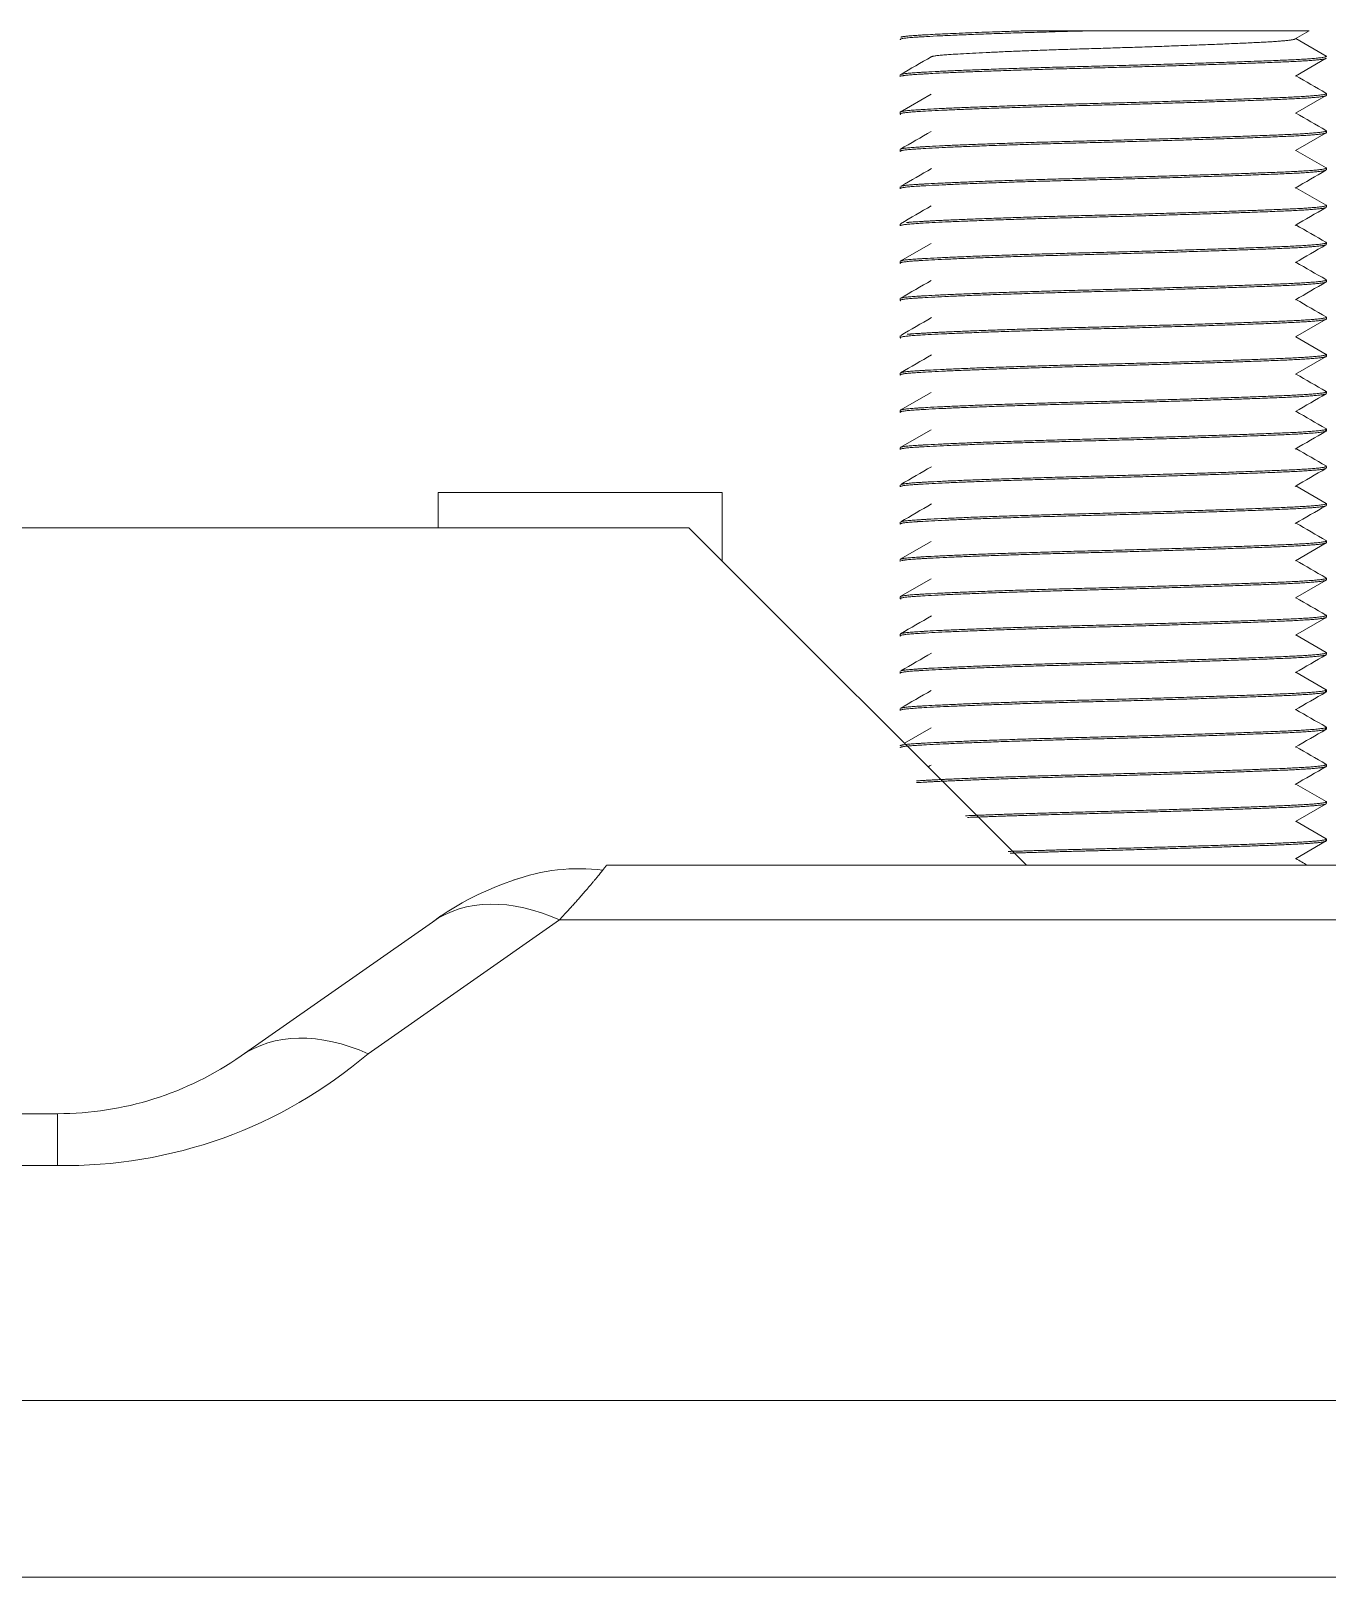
# Model space of a CAD drawing. Header units: millimetres. Extents: x 113490 to 142599, y -20467 to 115.
# Drawn here: x 127012.07 to 127048.56, y -6159.73 to -6116.18 of the extents above; entities that cross this region are included whole.
import ezdxf

# ---------------------------------------------------------------- set-up
doc = ezdxf.new("R2010")
doc.units = ezdxf.units.MM
doc.layers.add('DV1_0', color=7, linetype='Continuous')

msp = doc.modelspace()

# ---------------------------------------------------------------- linework, layer by layer
at = {"layer": 'DV1_0', "color": 7, "linetype": 'Continuous', "lineweight": 15}
for p, q in [((127039.999, -6116.18), (127041.764, -6116.18)), ((127048.056, -6116.18), (127041.764, -6116.18)), ((127047.67, -6116.404), (127048.056, -6116.181)), ((127048.54, -6116.888), (127047.687, -6116.394)), ((127047.675, -6117.451), (127048.542, -6116.949)), ((127036.545, -6117.421), (127036.545, -6117.471)), ((127037.414, -6117.963), (127036.547, -6118.465)), ((127047.676, -6118.5), (127048.543, -6117.998)), ((127048.545, -6117.996), (127048.545, -6117.946)), ((127036.545, -6118.471), (127036.545, -6118.521)), ((127047.674, -6119.552), (127048.541, -6119.051)), ((127048.545, -6119.046), (127048.545, -6118.996)), ((127036.545, -6119.521), (127036.545, -6119.571)), ((127048.542, -6120.039), (127047.687, -6119.544)), ((127048.545, -6120.096), (127048.545, -6120.046)), ((127036.545, -6120.571), (127036.545, -6120.621)), ((127048.542, -6121.089), (127047.687, -6120.595)), ((127048.545, -6121.146), (127048.545, -6121.096)), ((127036.545, -6121.621), (127036.545, -6121.671)), ((127037.414, -6122.164), (127036.547, -6122.665)), ((127048.545, -6122.196), (127048.545, -6122.146)), ((127036.545, -6122.671), (127036.545, -6122.721)), ((127048.545, -6123.246), (127048.545, -6123.196)), ((127036.545, -6123.721), (127036.545, -6123.771)), ((127047.676, -6124.8), (127048.543, -6124.299)), ((127048.545, -6124.296), (127048.545, -6124.246)), ((127036.545, -6124.771), (127036.545, -6124.821)), ((127048.543, -6125.29), (127047.686, -6124.794)), ((127047.676, -6125.85), (127048.543, -6125.349)), ((127048.545, -6125.346), (127048.545, -6125.296)), ((127036.545, -6125.821), (127036.545, -6125.871)), ((127037.414, -6126.363), (127036.547, -6126.864)), ((127048.545, -6126.396), (127048.545, -6126.346)), ((127036.545, -6126.871), (127036.545, -6126.921)), ((127037.416, -6127.412), (127036.548, -6127.913)), ((127048.545, -6127.446), (127048.545, -6127.396)), ((127036.545, -6127.921), (127036.545, -6127.971)), ((127048.545, -6128.496), (127048.545, -6128.446)), ((127023.536, -6129.18), (127031.536, -6129.18)), ((127023.536, -6129.18), (127023.536, -6130.18)), ((127031.536, -6131.117), (127031.536, -6129.18)), ((127036.545, -6128.971), (127036.545, -6129.021)), ((127048.543, -6129.49), (127047.686, -6128.995)), ((127048.545, -6129.546), (127048.545, -6129.496)), ((127036.545, -6130.021), (127036.545, -6130.071)), ((127030.598, -6130.18), (126036.692, -6130.18)), ((127040.098, -6139.68), (127030.598, -6130.18)), ((127037.416, -6130.562), (127036.549, -6131.063)), ((127047.673, -6131.102), (127048.541, -6130.601)), ((127048.545, -6130.596), (127048.545, -6130.546)), ((127036.545, -6131.071), (127036.545, -6131.121)), ((127037.414, -6131.613), (127036.547, -6132.114)), ((127047.676, -6132.15), (127048.543, -6131.648)), ((127048.545, -6131.646), (127048.545, -6131.596)), ((127036.545, -6132.121), (127036.545, -6132.171)), ((127048.545, -6132.696), (127048.545, -6132.646)), ((127047.676, -6133.2), (127048.542, -6132.699)), ((127036.545, -6133.171), (127036.545, -6133.221)), ((127048.543, -6133.69), (127047.686, -6133.194)), ((127048.545, -6133.746), (127048.545, -6133.696)), ((127036.545, -6134.221), (127036.545, -6134.271)), ((127048.54, -6134.738), (127047.687, -6134.244)), ((127048.545, -6134.796), (127048.545, -6134.746)), ((127036.545, -6135.271), (127036.545, -6135.321)), ((127037.414, -6135.813), (127036.665, -6136.246)), ((127048.545, -6135.846), (127048.545, -6135.796)), ((127048.545, -6136.896), (127048.545, -6136.846)), ((127048.542, -6137.889), (127047.687, -6137.395)), ((127048.545, -6137.946), (127048.545, -6137.896)), ((127047.674, -6138.452), (127048.542, -6137.95)), ((127048.542, -6138.939), (127047.687, -6138.444)), ((127047.676, -6139.5), (127048.543, -6138.998)), ((127048.545, -6138.996), (127048.545, -6138.946)), ((127127.261, -6139.68), (127028.28, -6139.68)), ((127017.986, -6145.052), (127023.373, -6141.28)), ((127023.373, -6141.28), (127023.615, -6141.11)), ((126888.499, -6146.68), (127012.824, -6146.68))]:
    msp.add_line(p, q, dxfattribs=at)
at = {"layer": 'DV1_0', "color": 7, "linetype": 'Continuous', "lineweight": 20}
for p, q in [((127021.566, -6144.99), (127026.953, -6141.218)), ((127127.261, -6141.218), (127026.953, -6141.218)), ((127012.824, -6148.141), (127012.824, -6146.68)), ((126888.499, -6148.141), (127012.824, -6148.141)), ((125975.641, -6154.758), (127090.881, -6154.758)), ((125975.641, -6159.733), (127090.881, -6159.733))]:
    msp.add_line(p, q, dxfattribs=at)
at = {"layer": 'DV1_0', "color": 7, "linetype": 'Continuous', "lineweight": 15}
for centre, radius, start, end in [((127028.28, -6147.993), 8.314, 106.6176, 125), ((127027.495, -6145.142), 5.363, 82.7832, 110.0896), ((127012.824, -6137.68), 9, 270, 305)]:
    msp.add_arc(centre, radius, start, end, dxfattribs=at)
at = {"layer": 'DV1_0', "color": 7, "linetype": 'Continuous', "lineweight": 20}
msp.add_arc((127013.027, -6135.005), 13.138, 269.1114, 310.5333, dxfattribs=at)
at = {"layer": 'DV1_0', "color": 7, "linetype": 'Continuous', "lineweight": 15}
for centre in [(127026.953, -6146.393), (127021.566, -6150.165)]:
    msp.add_ellipse(centre, major_axis=(3.58, -5.113), ratio=0.647809, start_param=2.317343, end_param=3.141593, dxfattribs=at)
for points, weights, knots in [([(127036.557, -6116.43), (127036.468, -6116.39), (127037.002, -6116.355), (127038.329, -6116.267), (127041.764, -6116.18)], [0.934054680659, 0.941367301959, 1, 0.866025403784, 1], [0.993465271, 0.993465271, 0.993465271, 0.995454545, 0.995454545, 1, 1, 1]), ([(127036.564, -6116.355), (127036.641, -6116.328), (127037.002, -6116.305), (127037.893, -6116.246), (127039.999, -6116.18)], [0.943539393351, 0.959567449469, 1, 0.90591222949, 0.943976505854], [0.995551337, 0.995551337, 0.995551337, 0.996888464, 0.996888464, 1, 1, 1]), ([(127037.419, -6116.91), (127037.468, -6116.88), (127037.802, -6116.855), (127038.938, -6116.767), (127041.877, -6116.68), (127044.816, -6116.592), (127046.619, -6116.505), (127047.575, -6116.458), (127047.669, -6116.405)], [0.94124261157, 0.956492467926, 1, 0.866025403784, 1, 0.866025403784, 1, 0.924204716373, 0.934170840989], [0.98129043, 0.98129043, 0.98129043, 0.9827477, 0.9827477, 0.98723513, 0.98723513, 0.99172257, 0.99172257, 0.9942613, 0.9942613, 0.9942613]), ([(127036.553, -6117.41), (127036.606, -6117.381), (127037.002, -6117.355), (127038.329, -6117.267), (127041.764, -6117.18), (127045.199, -6117.092), (127047.306, -6117.005), (127048.692, -6116.947), (127048.529, -6116.882)], [0.940761018319, 0.955795124554, 1, 0.866025403784, 1, 0.866025403784, 1, 0.907682754736, 0.942590729982], [0.96884289, 0.96884289, 0.96884289, 0.97030477, 0.97030477, 0.97473539, 0.97473539, 0.979166, 0.979166, 0.98221899, 0.98221899, 0.98221899]), ([(127036.58, -6117.451), (127036.673, -6117.426), (127037.002, -6117.405), (127038.329, -6117.317), (127041.764, -6117.23), (127045.199, -6117.142), (127047.306, -6117.055), (127048.468, -6117.006), (127048.54, -6116.951)], [0.946469933917, 0.963037085539, 1, 0.866025403784, 1, 0.866025403784, 1, 0.921425778153, 0.935016914714], [0.96692775, 0.96692775, 0.96692775, 0.96818182, 0.96818182, 0.97272727, 0.97272727, 0.97727273, 0.97727273, 0.97993857, 0.97993857, 0.97993857]), ([(127036.559, -6118.531), (127036.462, -6118.49), (127037.002, -6118.455), (127038.329, -6118.367), (127041.764, -6118.28), (127045.199, -6118.192), (127047.306, -6118.105), (127048.481, -6118.056), (127048.542, -6118)], [0.933910759492, 0.940768889885, 1, 0.866025403784, 1, 0.866025403784, 1, 0.92065327699, 0.935293065308], [0.93889951, 0.93889951, 0.93889951, 0.94090909, 0.94090909, 0.94545455, 0.94545455, 0.95, 0.95, 0.95269205, 0.95269205, 0.95269205]), ([(127036.548, -6118.463), (127036.585, -6118.432), (127037.002, -6118.405), (127038.329, -6118.317), (127041.764, -6118.23), (127045.199, -6118.142), (127047.306, -6118.055), (127048.688, -6117.997), (127048.53, -6117.932)], [0.939349105633, 0.953615094139, 1, 0.866025403784, 1, 0.866025403784, 1, 0.907909508112, 0.942420012767], [0.9421871, 0.9421871, 0.9421871, 0.94372108, 0.94372108, 0.9481517, 0.9481517, 0.95258231, 0.95258231, 0.95562779, 0.95562779, 0.95562779]), ([(127036.552, -6119.578), (127036.487, -6119.539), (127037.002, -6119.505), (127038.329, -6119.417), (127041.764, -6119.33), (127045.199, -6119.242), (127047.306, -6119.155), (127048.457, -6119.107), (127048.539, -6119.052)], [0.93460906882, 0.943353703163, 1, 0.866025403784, 1, 0.866025403784, 1, 0.92211291563, 0.934786252161], [0.91171448, 0.91171448, 0.91171448, 0.91363636, 0.91363636, 0.91818182, 0.91818182, 0.92272727, 0.92272727, 0.92536981, 0.92536981, 0.92536981]), ([(127036.555, -6119.509), (127036.615, -6119.48), (127037.002, -6119.455), (127038.329, -6119.367), (127041.764, -6119.28), (127045.199, -6119.192), (127047.306, -6119.105), (127048.612, -6119.05), (127048.541, -6118.989)], [0.941454400146, 0.956792663151, 1, 0.866025403784, 1, 0.866025403784, 1, 0.912547273733, 0.939265137228], [0.9157085, 0.9157085, 0.9157085, 0.91713739, 0.91713739, 0.921568, 0.921568, 0.92599862, 0.92599862, 0.92889073, 0.92889073, 0.92889073]), ([(127036.565, -6120.555), (127036.641, -6120.528), (127037.002, -6120.505), (127038.329, -6120.417), (127041.764, -6120.33), (127045.199, -6120.242), (127047.306, -6120.155), (127048.615, -6120.1), (127048.541, -6120.038)], [0.943575641735, 0.959613130463, 1, 0.866025403784, 1, 0.866025403784, 1, 0.91235582169, 0.939382666225], [0.88921808, 0.88921808, 0.88921808, 0.89055369, 0.89055369, 0.89498431, 0.89498431, 0.89941493, 0.89941493, 0.90231337, 0.90231337, 0.90231337]), ([(127036.547, -6120.624), (127036.51, -6120.587), (127037.002, -6120.555), (127038.329, -6120.467), (127041.764, -6120.38), (127045.199, -6120.292), (127047.306, -6120.205), (127048.412, -6120.159), (127048.532, -6120.106)], [0.935417002949, 0.945703550235, 1, 0.866025403784, 1, 0.866025403784, 1, 0.924933182187, 0.933987194677], [0.88452148, 0.88452148, 0.88452148, 0.88636364, 0.88636364, 0.89090909, 0.89090909, 0.89545455, 0.89545455, 0.89800139, 0.89800139, 0.89800139]), ([(127036.547, -6121.674), (127036.514, -6121.637), (127037.002, -6121.605), (127038.329, -6121.517), (127041.764, -6121.43), (127045.199, -6121.342), (127047.306, -6121.255), (127048.392, -6121.21), (127048.527, -6121.158)], [0.935577878444, 0.946121258119, 1, 0.866025403784, 1, 0.866025403784, 1, 0.92618059583, 0.933709515685], [0.85726293, 0.85726293, 0.85726293, 0.85909091, 0.85909091, 0.86363636, 0.86363636, 0.86818182, 0.86818182, 0.87068634, 0.87068634, 0.87068634]), ([(127036.72, -6121.578), (127036.829, -6121.566), (127037.002, -6121.555), (127038.329, -6121.467), (127041.764, -6121.38), (127045.199, -6121.292), (127047.306, -6121.205), (127048.679, -6121.148), (127048.532, -6121.083)], [0.966249640815, 0.980198004008, 1, 0.866025403784, 1, 0.866025403784, 1, 0.908463633632, 0.942009284371], [0.86331514, 0.86331514, 0.86331514, 0.86397, 0.86397, 0.86840062, 0.86840062, 0.87283123, 0.87283123, 0.87585839, 0.87585839, 0.87585839]), ([(127036.55, -6122.727), (127036.492, -6122.688), (127037.002, -6122.655), (127038.329, -6122.567), (127041.764, -6122.48), (127045.199, -6122.392), (127047.306, -6122.305), (127048.407, -6122.259), (127048.531, -6122.206)], [0.934768545125, 0.943857940206, 1, 0.866025403784, 1, 0.866025403784, 1, 0.925238167009, 0.933915013142], [0.82991341, 0.82991341, 0.82991341, 0.83181818, 0.83181818, 0.83636364, 0.83636364, 0.84090909, 0.84090909, 0.84344559, 0.84344559, 0.84344559]), ([(127036.548, -6122.664), (127036.585, -6122.632), (127037.002, -6122.605), (127038.329, -6122.517), (127041.764, -6122.43), (127045.199, -6122.342), (127047.306, -6122.255), (127048.699, -6122.197), (127048.528, -6122.131)], [0.93930895393, 0.953549715117, 1, 0.866025403784, 1, 0.866025403784, 1, 0.907274261859, 0.94290214831], [0.83585017, 0.83585017, 0.83585017, 0.83738631, 0.83738631, 0.84181693, 0.84181693, 0.84624754, 0.84624754, 0.84931403, 0.84931403, 0.84931403]), ([(127036.559, -6123.781), (127036.462, -6123.74), (127037.002, -6123.705), (127038.329, -6123.617), (127041.764, -6123.53), (127045.199, -6123.442), (127047.306, -6123.355), (127048.443, -6123.307), (127048.537, -6123.253)], [0.93390975756, 0.940764562018, 1, 0.866025403784, 1, 0.866025403784, 1, 0.922984539313, 0.934513942389], [0.80253573, 0.80253573, 0.80253573, 0.80454545, 0.80454545, 0.80909091, 0.80909091, 0.81363636, 0.81363636, 0.81624932, 0.81624932, 0.81624932]), ([(127036.553, -6123.711), (127036.605, -6123.681), (127037.002, -6123.655), (127038.329, -6123.567), (127041.764, -6123.48), (127045.199, -6123.392), (127047.306, -6123.305), (127048.629, -6123.25), (127048.54, -6123.187)], [0.940729560589, 0.955748829838, 1, 0.866025403784, 1, 0.866025403784, 1, 0.911503475613, 0.939919187572], [0.80933921, 0.80933921, 0.80933921, 0.81080262, 0.81080262, 0.81523323, 0.81523323, 0.81966385, 0.81966385, 0.82259048, 0.82259048, 0.82259048]), ([(127036.562, -6124.833), (127036.453, -6124.791), (127037.002, -6124.755), (127038.329, -6124.667), (127041.764, -6124.58), (127045.199, -6124.492), (127047.306, -6124.405), (127048.474, -6124.356), (127048.541, -6124.3)], [0.933700019724, 0.939798095358, 1, 0.866025403784, 1, 0.866025403784, 1, 0.921036867031, 0.935153714064], [0.77523021, 0.77523021, 0.77523021, 0.77727273, 0.77727273, 0.78181818, 0.78181818, 0.78636364, 0.78636364, 0.78904268, 0.78904268, 0.78904268]), ([(127036.745, -6124.726), (127036.848, -6124.715), (127037.002, -6124.705), (127038.329, -6124.617), (127041.764, -6124.53), (127045.199, -6124.442), (127047.306, -6124.355), (127048.605, -6124.301), (127048.542, -6124.239)], [0.969334210237, 0.982338959679, 1, 0.866025403784, 1, 0.866025403784, 1, 0.912970810943, 0.939009023645], [0.78363486, 0.78363486, 0.78363486, 0.78421893, 0.78421893, 0.78864954, 0.78864954, 0.79308016, 0.79308016, 0.79595826, 0.79595826, 0.79595826]), ([(127036.56, -6125.807), (127036.629, -6125.779), (127037.002, -6125.755), (127038.329, -6125.667), (127041.764, -6125.58), (127045.199, -6125.492), (127047.306, -6125.405), (127048.663, -6125.348), (127048.535, -6125.284)], [0.942580918485, 0.958329672037, 1, 0.866025403784, 1, 0.866025403784, 1, 0.909439909267, 0.941307954393], [0.75625717, 0.75625717, 0.75625717, 0.75763523, 0.75763523, 0.76206585, 0.76206585, 0.76649646, 0.76649646, 0.76949134, 0.76949134, 0.76949134]), ([(127036.557, -6125.88), (127036.468, -6125.84), (127037.002, -6125.805), (127038.329, -6125.717), (127041.764, -6125.63), (127045.199, -6125.542), (127047.306, -6125.455), (127048.478, -6125.406), (127048.541, -6125.35)], [0.934051770002, 0.941355624956, 1, 0.866025403784, 1, 0.866025403784, 1, 0.920807291095, 0.935236586971], [0.74801033, 0.74801033, 0.74801033, 0.75, 0.75, 0.75454545, 0.75454545, 0.75909091, 0.75909091, 0.76177774, 0.76177774, 0.76177774]), ([(127036.55, -6126.927), (127036.494, -6126.888), (127037.002, -6126.855), (127038.329, -6126.767), (127041.764, -6126.68), (127045.199, -6126.592), (127047.306, -6126.505), (127048.445, -6126.457), (127048.537, -6126.403)], [0.934839138405, 0.944073807042, 1, 0.866025403784, 1, 0.866025403784, 1, 0.922874719936, 0.934547002887], [0.72082982, 0.72082982, 0.72082982, 0.72272727, 0.72272727, 0.72727273, 0.72727273, 0.73181818, 0.73181818, 0.73443487, 0.73443487, 0.73443487]), ([(127036.549, -6126.863), (127036.588, -6126.832), (127037.002, -6126.805), (127038.329, -6126.717), (127041.764, -6126.63), (127045.199, -6126.542), (127047.306, -6126.455), (127048.703, -6126.397), (127048.527, -6126.331)], [0.939523839461, 0.953897229977, 1, 0.866025403784, 1, 0.866025403784, 1, 0.907043390267, 0.943080358976], [0.7295269, 0.7295269, 0.7295269, 0.73105154, 0.73105154, 0.73548216, 0.73548216, 0.73991277, 0.73991277, 0.7429869, 0.7429869, 0.7429869]), ([(127036.547, -6127.974), (127036.513, -6127.937), (127037.002, -6127.905), (127038.329, -6127.817), (127041.764, -6127.73), (127045.199, -6127.642), (127047.306, -6127.555), (127048.782, -6127.493), (127048.506, -6127.425)], [0.93554962901, 0.946048878214, 1, 0.866025403784, 1, 0.866025403784, 1, 0.90228664106, 0.947106281435], [0.69362411, 0.69362411, 0.69362411, 0.69545455, 0.69545455, 0.7, 0.7, 0.70454545, 0.70454545, 0.70786065, 0.70786065, 0.70786065]), ([(127036.55, -6127.912), (127036.596, -6127.881), (127037.002, -6127.855), (127038.329, -6127.767), (127041.764, -6127.68), (127045.199, -6127.592), (127047.306, -6127.505), (127048.65, -6127.449), (127048.537, -6127.386)], [0.940098088368, 0.954798727138, 1, 0.866025403784, 1, 0.866025403784, 1, 0.910256466836, 0.940743215714], [0.70297302, 0.70297302, 0.70297302, 0.70446785, 0.70446785, 0.70889846, 0.70889846, 0.71332908, 0.71332908, 0.71629695, 0.71629695, 0.71629695]), ([(127036.547, -6129.024), (127036.511, -6128.987), (127037.002, -6128.955), (127038.329, -6128.867), (127041.764, -6128.78), (127045.199, -6128.692), (127047.306, -6128.605), (127048.393, -6128.559), (127048.528, -6128.507)], [0.935451846914, 0.945795179535, 1, 0.866025403784, 1, 0.866025403784, 1, 0.926121506688, 0.933721620936], [0.66634277, 0.66634277, 0.66634277, 0.66818182, 0.66818182, 0.67272727, 0.67272727, 0.67727273, 0.67727273, 0.67977926, 0.67977926, 0.67977926]), ([(127036.561, -6128.957), (127036.633, -6128.929), (127037.002, -6128.905), (127038.329, -6128.817), (127041.764, -6128.73), (127045.199, -6128.642), (127047.306, -6128.555), (127048.601, -6128.501), (127048.542, -6128.44)], [0.94284236783, 0.958673231164, 1, 0.866025403784, 1, 0.866025403784, 1, 0.913243912617, 0.938846718795], [0.67651746, 0.67651746, 0.67651746, 0.67788416, 0.67788416, 0.68231477, 0.68231477, 0.68674539, 0.68674539, 0.68961446, 0.68961446, 0.68961446]), ([(127036.553, -6130.078), (127036.483, -6130.039), (127037.002, -6130.005), (127038.329, -6129.917), (127041.764, -6129.83), (127045.199, -6129.742), (127047.306, -6129.655), (127048.416, -6129.609), (127048.532, -6129.556)], [0.934477912325, 0.942919794707, 1, 0.866025403784, 1, 0.866025403784, 1, 0.924715038916, 0.934040526761], [0.63897249, 0.63897249, 0.63897249, 0.64090909, 0.64090909, 0.64545455, 0.64545455, 0.65, 0.65, 0.65255425, 0.65255425, 0.65255425]), ([(127036.563, -6130.006), (127036.637, -6129.979), (127037.002, -6129.955), (127038.329, -6129.867), (127041.764, -6129.78), (127045.199, -6129.692), (127047.306, -6129.605), (127048.646, -6129.549), (127048.538, -6129.486)], [0.943212962527, 0.959152478095, 1, 0.866025403784, 1, 0.866025403784, 1, 0.910499596591, 0.940578911079], [0.64994961, 0.64994961, 0.64994961, 0.65130046, 0.65130046, 0.65573108, 0.65573108, 0.66016169, 0.66016169, 0.66312152, 0.66312152, 0.66312152]), ([(127036.55, -6131.062), (127036.595, -6131.031), (127037.002, -6131.005), (127038.329, -6130.917), (127041.764, -6130.83), (127045.199, -6130.742), (127047.306, -6130.655), (127048.7, -6130.597), (127048.528, -6130.531)], [0.940035433601, 0.954702188343, 1, 0.866025403784, 1, 0.866025403784, 1, 0.907200758722, 0.942958712987], [0.62321875, 0.62321875, 0.62321875, 0.62471677, 0.62471677, 0.62914739, 0.62914739, 0.633578, 0.633578, 0.63664693, 0.63664693, 0.63664693]), ([(127036.582, -6131.1), (127036.677, -6131.076), (127037.002, -6131.055), (127038.329, -6130.967), (127041.764, -6130.88), (127045.199, -6130.792), (127047.306, -6130.705), (127048.453, -6130.657), (127048.539, -6130.602)], [0.946888185543, 0.963500095347, 1, 0.866025403784, 1, 0.866025403784, 1, 0.92237549491, 0.934701830661], [0.612398, 0.612398, 0.612398, 0.61363636, 0.61363636, 0.61818182, 0.61818182, 0.62272727, 0.62272727, 0.6253609, 0.6253609, 0.6253609]), ([(127036.561, -6132.182), (127036.455, -6132.141), (127037.002, -6132.105), (127038.329, -6132.017), (127041.764, -6131.93), (127045.199, -6131.842), (127047.306, -6131.755), (127048.479, -6131.706), (127048.542, -6131.65)], [0.933746043408, 0.940021593866, 1, 0.866025403784, 1, 0.866025403784, 1, 0.920771055643, 0.935249811122], [0.5843287, 0.5843287, 0.5843287, 0.58636364, 0.58636364, 0.59090909, 0.59090909, 0.59545455, 0.59545455, 0.5981426, 0.5981426, 0.5981426]), ([(127036.549, -6132.113), (127036.589, -6132.082), (127037.002, -6132.055), (127038.329, -6131.967), (127041.764, -6131.88), (127045.199, -6131.792), (127047.306, -6131.705), (127048.672, -6131.648), (127048.533, -6131.584)], [0.939621812094, 0.954053767343, 1, 0.866025403784, 1, 0.866025403784, 1, 0.908901691805, 0.941691075612], [0.59661361, 0.59661361, 0.59661361, 0.59813308, 0.59813308, 0.60256369, 0.60256369, 0.60699431, 0.60699431, 0.61000698, 0.61000698, 0.61000698]), ([(127036.558, -6133.158), (127036.624, -6133.13), (127037.002, -6133.105), (127038.329, -6133.017), (127041.764, -6132.93), (127045.199, -6132.842), (127047.306, -6132.755), (127048.603, -6132.701), (127048.542, -6132.639)], [0.942164850857, 0.957773108412, 1, 0.866025403784, 1, 0.866025403784, 1, 0.913075289833, 0.938946668642], [0.57015292, 0.57015292, 0.57015292, 0.57154939, 0.57154939, 0.57598, 0.57598, 0.58041062, 0.58041062, 0.58328527, 0.58328527, 0.58328527]), ([(127036.555, -6133.23), (127036.475, -6133.189), (127037.002, -6133.155), (127038.329, -6133.067), (127041.764, -6132.98), (127045.199, -6132.892), (127047.306, -6132.805), (127048.473, -6132.756), (127048.541, -6132.701)], [0.934226060047, 0.942028220982, 1, 0.866025403784, 1, 0.866025403784, 1, 0.921123300453, 0.935122920853], [0.55712406, 0.55712406, 0.55712406, 0.55909091, 0.55909091, 0.56363636, 0.56363636, 0.56818182, 0.56818182, 0.57085793, 0.57085793, 0.57085793]), ([(127036.549, -6134.276), (127036.501, -6134.238), (127037.002, -6134.205), (127038.329, -6134.117), (127041.764, -6134.03), (127045.199, -6133.942), (127047.306, -6133.855), (127048.432, -6133.808), (127048.535, -6133.754)], [0.935065739208, 0.944739910542, 1, 0.866025403784, 1, 0.866025403784, 1, 0.923694365367, 0.934308938613], [0.52994333, 0.52994333, 0.52994333, 0.53181818, 0.53181818, 0.53636364, 0.53636364, 0.54090909, 0.54090909, 0.54349797, 0.54349797, 0.54349797]), ([(127036.565, -6134.205), (127036.641, -6134.178), (127037.002, -6134.155), (127038.329, -6134.067), (127041.764, -6133.98), (127045.199, -6133.892), (127047.306, -6133.805), (127048.629, -6133.75), (127048.54, -6133.687)], [0.943546270571, 0.959576122328, 1, 0.866025403784, 1, 0.866025403784, 1, 0.911520502807, 0.939908257237], [0.54362885, 0.54362885, 0.54362885, 0.54496569, 0.54496569, 0.54939631, 0.54939631, 0.55382692, 0.55382692, 0.55675299, 0.55675299, 0.55675299]), ([(127036.547, -6135.324), (127036.515, -6135.287), (127037.002, -6135.255), (127038.329, -6135.167), (127041.764, -6135.08), (127045.199, -6134.992), (127047.306, -6134.905), (127048.775, -6134.844), (127048.508, -6134.775)], [0.93562264502, 0.946235146384, 1, 0.866025403784, 1, 0.866025403784, 1, 0.902713567653, 0.946717352797], [0.50272133, 0.50272133, 0.50272133, 0.50454545, 0.50454545, 0.50909091, 0.50909091, 0.51363636, 0.51363636, 0.51693707, 0.51693707, 0.51693707]), ([(127036.553, -6135.26), (127036.606, -6135.231), (127037.002, -6135.205), (127038.329, -6135.117), (127041.764, -6135.03), (127045.199, -6134.942), (127047.306, -6134.855), (127048.692, -6134.797), (127048.53, -6134.732)], [0.940792229038, 0.955840962974, 1, 0.866025403784, 1, 0.866025403784, 1, 0.907707253541, 0.942572211447], [0.51692164, 0.51692164, 0.51692164, 0.518382, 0.518382, 0.52281262, 0.52281262, 0.52724323, 0.52724323, 0.53029541, 0.53029541, 0.53029541]), ([(127036.548, -6136.375), (127036.506, -6136.337), (127037.002, -6136.305), (127038.329, -6136.217), (127041.764, -6136.13), (127045.199, -6136.042), (127047.306, -6135.955), (127048.775, -6135.894), (127048.508, -6135.825)], [0.935258589391, 0.945278342331, 1, 0.866025403784, 1, 0.866025403784, 1, 0.902711539437, 0.94671918763], [0.47541615, 0.47541615, 0.47541615, 0.47727273, 0.47727273, 0.48181818, 0.48181818, 0.48636364, 0.48636364, 0.48966441, 0.48966441, 0.48966441]), ([(127036.548, -6136.313), (127036.585, -6136.282), (127037.002, -6136.255), (127038.329, -6136.167), (127041.764, -6136.08), (127045.199, -6135.992), (127047.306, -6135.905), (127048.689, -6135.847), (127048.53, -6135.782)], [0.939342569449, 0.953604465416, 1, 0.866025403784, 1, 0.866025403784, 1, 0.907878494719, 0.942443271389], [0.49026398, 0.49026398, 0.49026398, 0.49179831, 0.49179831, 0.49622892, 0.49622892, 0.50065954, 0.50065954, 0.50370605, 0.50370605, 0.50370605]), ([(127037.002, -6137.305), (127038.329, -6137.217), (127041.764, -6137.13), (127045.199, -6137.042), (127047.306, -6136.955), (127048.612, -6136.9), (127048.541, -6136.839)], [1, 0.866025403784, 1, 0.866025403784, 1, 0.912519834205, 0.939281914682], [0.46521462, 0.46521462, 0.46521462, 0.46964523, 0.46964523, 0.47407585, 0.47407585, 0.47696887, 0.47696887, 0.47696887]), ([(127037.002, -6137.355), (127038.329, -6137.267), (127041.764, -6137.18), (127045.199, -6137.092), (127047.306, -6137.005), (127048.425, -6136.958), (127048.534, -6136.905)], [1, 0.866025403784, 1, 0.866025403784, 1, 0.924125294751, 0.934191821038], [0.45, 0.45, 0.45, 0.45454545, 0.45454545, 0.45909091, 0.45909091, 0.46166517, 0.46166517, 0.46166517]), ([(127038.384, -6138.287), (127039.807, -6138.229), (127041.764, -6138.18), (127045.199, -6138.092), (127047.306, -6138.005), (127048.615, -6137.95), (127048.541, -6137.888)], [0.935952354895, 0.918979904165, 1, 0.866025403784, 1, 0.912383962252, 0.93936532263], [0.44038216, 0.44038216, 0.44038216, 0.44306154, 0.44306154, 0.44749216, 0.44749216, 0.45038967, 0.45038967, 0.45038967]), ([(127038.437, -6138.335), (127039.847, -6138.278), (127041.764, -6138.23), (127045.199, -6138.142), (127047.306, -6138.055), (127048.462, -6138.007), (127048.54, -6137.951)], [0.935345241661, 0.920512680419, 1, 0.866025403784, 1, 0.921819816809, 0.934882917292], [0.424575903, 0.424575903, 0.424575903, 0.427272727, 0.427272727, 0.431818182, 0.431818182, 0.434470658, 0.434470658, 0.434470658]), ([(127039.585, -6139.293), (127040.603, -6139.259), (127041.764, -6139.23), (127045.199, -6139.142), (127047.306, -6139.055), (127048.679, -6138.998), (127048.532, -6138.933)], [0.93748555689, 0.950322365989, 1, 0.866025403784, 1, 0.908497218785, 0.941984685074], [0.41483498, 0.41483498, 0.41483498, 0.416477847, 0.416477847, 0.420908463, 0.420908463, 0.423934511, 0.423934511, 0.423934511]), ([(127039.645, -6139.341), (127040.638, -6139.308), (127041.764, -6139.28), (127045.199, -6139.192), (127047.306, -6139.105), (127048.481, -6139.056), (127048.542, -6139)], [0.938252823929, 0.951748272794, 1, 0.866025403784, 1, 0.920644715726, 0.935296225577], [0.398362928, 0.398362928, 0.398362928, 0.4, 0.4, 0.404545455, 0.404545455, 0.4072378, 0.4072378, 0.4072378])]:
    msp.add_rational_spline(points, weights, degree=2, knots=knots, dxfattribs=at)
for points in [[(127037.418, -6116.91), (127037.129, -6117.077), (127036.84, -6117.244), (127036.551, -6117.411)], [(127048.53, -6117.932), (127048.248, -6117.77), (127047.967, -6117.607), (127047.686, -6117.444)], [(127048.53, -6118.982), (127048.248, -6118.819), (127047.967, -6118.657), (127047.686, -6118.494)], [(127037.42, -6119.009), (127037.131, -6119.176), (127036.842, -6119.343), (127036.553, -6119.51)], [(127037.43, -6120.055), (127037.141, -6120.222), (127036.852, -6120.389), (127036.562, -6120.556)], [(127047.667, -6120.606), (127047.956, -6120.439), (127048.245, -6120.272), (127048.533, -6120.105)], [(127037.421, -6121.108), (127037.132, -6121.275), (127036.844, -6121.442), (127036.555, -6121.609)], [(127047.663, -6121.658), (127047.952, -6121.491), (127048.241, -6121.324), (127048.53, -6121.157)], [(127048.532, -6122.133), (127048.25, -6121.97), (127047.968, -6121.807), (127047.687, -6121.644)], [(127047.666, -6122.707), (127047.955, -6122.539), (127048.244, -6122.372), (127048.533, -6122.205)], [(127048.527, -6123.181), (127048.247, -6123.019), (127047.967, -6122.857), (127047.686, -6122.695)], [(127037.418, -6123.21), (127037.129, -6123.378), (127036.839, -6123.545), (127036.55, -6123.712)], [(127047.672, -6123.753), (127047.961, -6123.586), (127048.25, -6123.419), (127048.54, -6123.252)], [(127048.54, -6124.237), (127048.256, -6124.073), (127047.971, -6123.909), (127047.687, -6123.744)], [(127037.428, -6124.255), (127037.139, -6124.422), (127036.85, -6124.589), (127036.561, -6124.757)], [(127037.425, -6125.306), (127037.136, -6125.474), (127036.847, -6125.641), (127036.558, -6125.808)], [(127048.535, -6126.335), (127048.252, -6126.171), (127047.969, -6126.008), (127047.687, -6125.844)], [(127047.672, -6126.903), (127047.961, -6126.736), (127048.25, -6126.569), (127048.539, -6126.402)], [(127048.527, -6127.381), (127048.247, -6127.219), (127047.966, -6127.057), (127047.686, -6126.895)], [(127047.665, -6127.957), (127047.954, -6127.79), (127048.243, -6127.623), (127048.532, -6127.456)], [(127048.537, -6128.435), (127048.253, -6128.272), (127047.97, -6128.108), (127047.687, -6127.944)], [(127037.426, -6128.456), (127037.137, -6128.623), (127036.848, -6128.79), (127036.559, -6128.958)], [(127047.663, -6129.008), (127047.952, -6128.841), (127048.241, -6128.674), (127048.53, -6128.507)], [(127037.428, -6129.505), (127037.139, -6129.672), (127036.85, -6129.839), (127036.561, -6130.007)], [(127047.667, -6130.056), (127047.957, -6129.889), (127048.246, -6129.721), (127048.535, -6129.554)], [(127048.538, -6130.536), (127048.255, -6130.372), (127047.971, -6130.208), (127047.687, -6130.044)], [(127048.528, -6131.581), (127048.247, -6131.419), (127047.967, -6131.257), (127047.686, -6131.095)], [(127048.533, -6132.633), (127048.251, -6132.47), (127047.968, -6132.307), (127047.686, -6132.144)], [(127037.423, -6132.657), (127037.134, -6132.825), (127036.845, -6132.992), (127036.556, -6133.159)], [(127037.429, -6133.705), (127037.141, -6133.872), (127036.852, -6134.039), (127036.563, -6134.206)], [(127047.67, -6134.254), (127047.959, -6134.087), (127048.248, -6133.92), (127048.537, -6133.753)], [(127037.418, -6134.76), (127037.129, -6134.927), (127036.84, -6135.094), (127036.551, -6135.261)], [(127047.664, -6135.308), (127047.953, -6135.14), (127048.242, -6134.973), (127048.531, -6134.806)], [(127048.53, -6135.782), (127048.248, -6135.62), (127047.967, -6135.457), (127047.686, -6135.295)], [(127047.664, -6136.358), (127047.953, -6136.191), (127048.242, -6136.023), (127048.531, -6135.856)], [(127048.53, -6136.832), (127048.248, -6136.67), (127047.967, -6136.507), (127047.686, -6136.344)], [(127037.42, -6136.859), (127037.39, -6136.876), (127037.36, -6136.894), (127037.33, -6136.911)], [(127047.669, -6137.405), (127047.958, -6137.238), (127048.248, -6137.071), (127048.537, -6136.903)], [(127048.007, -6139.68), (127047.9, -6139.618), (127047.793, -6139.556), (127047.686, -6139.494)]]:
    msp.add_open_spline(points, degree=3, dxfattribs=at)
at = {"layer": 'DV1_0', "color": 7, "linetype": 'Continuous', "lineweight": 20}
msp.add_open_spline([(127026.953, -6141.218), (127026.992, -6141.176), (127027.068, -6141.095), (127027.176, -6140.976), (127027.278, -6140.865), (127027.373, -6140.759), (127027.462, -6140.659), (127027.546, -6140.565), (127027.624, -6140.476), (127027.696, -6140.392), (127027.764, -6140.313), (127027.828, -6140.238), (127027.887, -6140.167), (127027.943, -6140.101), (127027.995, -6140.037), (127028.044, -6139.977), (127028.091, -6139.92), (127028.133, -6139.867), (127028.158, -6139.835), (127028.17, -6139.821), (127028.17, -6139.821)], degree=3, knots=[0, 0, 0, 0, 0.0543474, 0.1066797, 0.1570308, 0.2055741, 0.2524459, 0.2977924, 0.3417604, 0.3845029, 0.4261829, 0.4669794, 0.5070992, 0.5467908, 0.5863889, 0.6263256, 0.6674824, 0.7094878, 0.750932, 0.7510071, 0.7510071, 0.7510071, 0.7510071], dxfattribs=at)
at = {"layer": 'DV1_0', "color": 7, "linetype": 'Continuous', "lineweight": 15}
msp.add_open_spline([(127028.17, -6139.821), (127028.181, -6139.806), (127028.202, -6139.779), (127028.228, -6139.746), (127028.248, -6139.721), (127028.262, -6139.703), (127028.271, -6139.691), (127028.276, -6139.684), (127028.279, -6139.68), (127028.28, -6139.68), (127028.28, -6139.68)], degree=3, knots=[0.7510071, 0.7510071, 0.7510071, 0.7510071, 0.7915562, 0.8312856, 0.8681803, 0.9007424, 0.9294598, 0.9546648, 0.9775145, 1, 1, 1, 1], dxfattribs=at)

doc.saveas('drawing.dxf')
